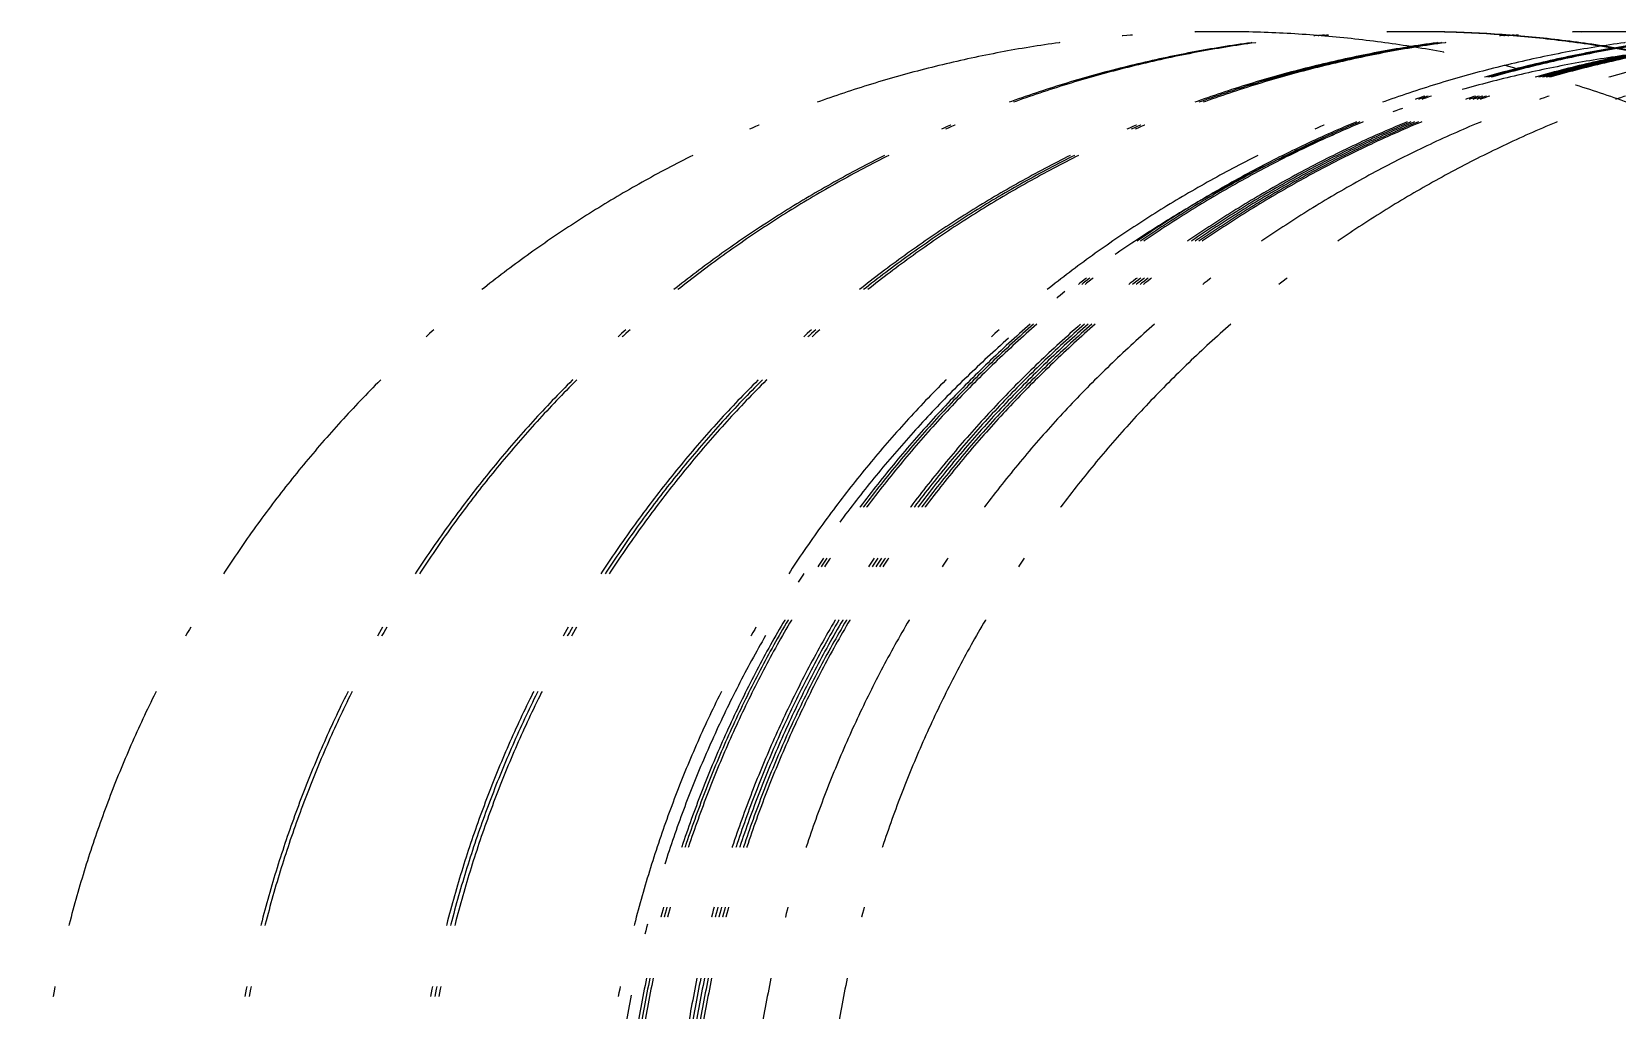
# Model space of a CAD drawing. Header units: millimetres. Extents: x -7022 to 24250, y -3577 to 31792.
# Drawn here: x -6872 to 729, y 27099 to 31792 of the extents above; entities that cross this region are included whole.
import ezdxf

# ---------------------------------------------------------------- set-up
doc = ezdxf.new("R2010")
doc.units = ezdxf.units.MM
doc.linetypes.add('ACAD_ISO10W100', pattern=[18.5, 12, -3, 0.5, -3])
doc.layers.add('100 noprint', color=1, linetype='Continuous', plot=False)

msp = doc.modelspace()

# ---------------------------------------------------------------- linework, layer by layer
at = {"layer": '100 noprint', "color": 1, "linetype": 'ACAD_ISO10W100', "lineweight": -2, "ltscale": 100, "flags": 128}
for points in [[(4541.2, 13630.1), (4541.2, 26085.1, 1), (-6872.2, 26085.1)], [(5461.2, 13630.1), (5461.2, 26085.1, 1), (-5952.2, 26085.1)], [(5481.2, 13630.1), (5481.2, 26085.1, 1), (-5932.2, 26085.1)], [(6351.2, 13630.1), (6351.2, 26085.1, 1), (-5062.2, 26085.1)], [(6371.2, 13630.1), (6371.2, 26085.1, 1), (-5042.2, 26085.1)], [(6391.2, 13630.1), (6391.2, 26085.1, 1), (-5022.2, 26085.1)], [(7251.2, 13630.1), (7251.2, 26085.1, 1), (-4162.2, 26085.1)], [(7369.2, 13240.1), (7369.2, 26085.1, 1), (-4044.2, 26085.1)], [(7385.2, 13240.1), (7385.2, 26085.1, 1), (-4028.2, 26085.1)], [(7401.2, 13240.1), (7401.2, 26085.1, 1), (-4012.2, 26085.1)], [(7611.2, 13240.1), (7611.2, 26085.1, 1), (-3802.2, 26085.1)], [(7629.2, 13240.1), (7629.2, 26085.1, 1), (-3784.2, 26085.1)], [(7647.2, 13240.1), (7647.2, 26085.1, 1), (-3766.2, 26085.1)], [(7665.2, 13240.1), (7665.2, 26085.1, 1), (-3748.2, 26085.1)], [(7681.2, 13240.1), (7681.2, 26085.1, 1), (-3732.2, 26085.1)], [(7965.7, 13240.1), (7965.7, 26085.1, 1), (-3447.7, 26085.1)], [(8331.2, 13240.1), (8331.2, 26085.1, 1), (-3082.2, 26085.1)]]:
    msp.add_lwpolyline(points, format="xyb", dxfattribs=at)
at = {"layer": '100 noprint', "color": 1, "linetype": 'ACAD_ISO10W100', "lineweight": -2, "ltscale": 100}
msp.add_lwpolyline([(7191.2, 13630.1), (7191.2, 26085.1, 1), (-4102.2, 26085.1)], format="xyb", dxfattribs=at)

doc.saveas('drawing.dxf')
